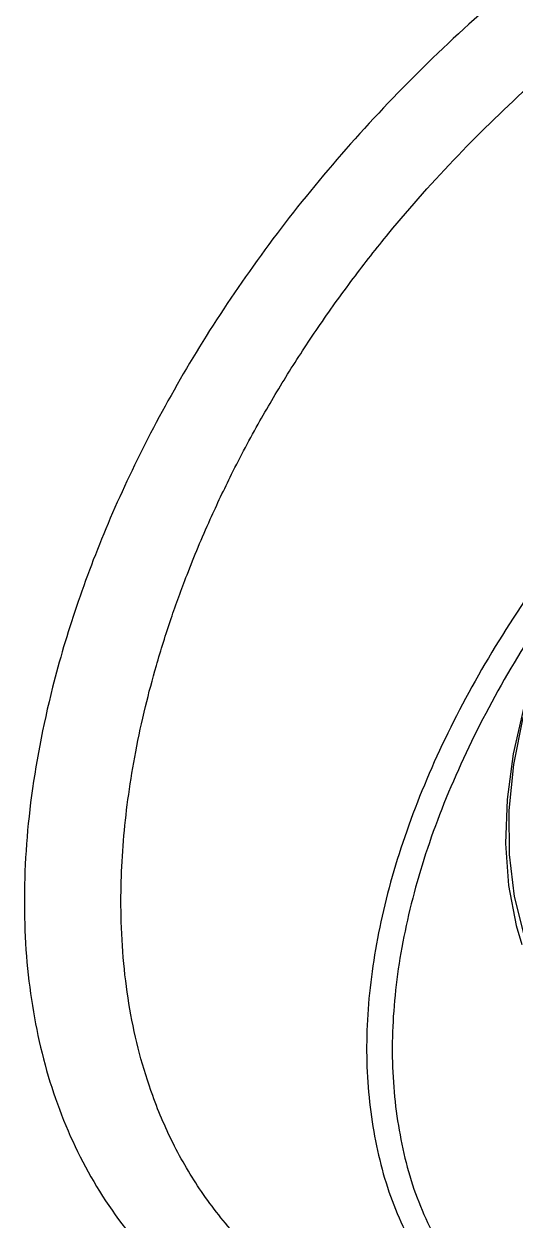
# Model space of a CAD drawing. Extents: x 400 to 501, y 484 to 634.
# Drawn here: x 477.84 to 479.117, y 520.176 to 523.286 of the extents above; entities that cross this region are included whole.
import ezdxf

# ---------------------------------------------------------------- set-up
doc = ezdxf.new("R2010")
doc.units = 0
doc.header["$MEASUREMENT"] = 0
doc.layers.add('DIM', color=3, linetype='Continuous')
doc.layers.add('GEOMETRY', color=3, linetype='Continuous', lineweight=25)

# ---------------------------------------------------------------- blocks, each defined once
blk = doc.blocks.new('2026 GRANDEE')
at = {"layer": 'GEOMETRY', "ltscale": 16, "flags": 128}
for points in [[(29.6821, -74.0521), (29.5559, -74.1472), (29.435, -74.2491), (29.3202, -74.357), (29.2125, -74.4701), (29.1125, -74.5875), (29.0212, -74.7083), (28.9392, -74.8315), (28.867, -74.9564), (28.8054, -75.0818), (28.7546, -75.2069), (28.7152, -75.3307), (28.6874, -75.4523), (28.6715, -75.5707), (28.6675, -75.685), (28.6754, -75.7944), (28.6953, -75.898), (28.7097, -75.9475)], [(28.7125, -75.3572), (28.6882, -75.4801), (28.6763, -75.5994), (28.6769, -75.714), (28.69, -75.8231), (28.7157, -75.9258)]]:
    blk.add_lwpolyline(points, dxfattribs=at)
at = {"layer": 'GEOMETRY', "ltscale": 16}
for points, knots in [([(28.8115, -73.3552), (28.7354, -73.4167), (28.5829, -73.5398), (28.3729, -73.7441), (28.1804, -73.9588), (28.0094, -74.1809), (27.8609, -74.4059), (27.7352, -74.6304), (27.6317, -74.8517), (27.5494, -75.068), (27.4773, -75.3119), (27.4265, -75.5796), (27.4101, -75.8631), (27.4335, -76.1262), (27.4962, -76.3669), (27.5985, -76.5827), (27.7246, -76.7492), (27.8606, -76.8743), (27.9952, -76.9666), (28.1472, -77.0424), (28.3163, -77.1), (28.5005, -77.1399), (28.6342, -77.1492), (28.7015, -77.1539)], [0, 0, 0, 0, 0.046146, 0.092397, 0.138341, 0.1836, 0.227924, 0.271204, 0.313458, 0.354789, 0.395326, 0.454943, 0.513667, 0.57203, 0.630491, 0.689453, 0.74924, 0.78969, 0.83066, 0.872177, 0.914249, 0.956864, 1, 1, 1, 1]), ([(28.442, -77.0019), (28.4029, -76.9888), (28.3332, -76.9653), (28.243, -76.9198), (28.166, -76.8741), (28.0964, -76.8244), (28.0334, -76.7715), (27.9595, -76.6986), (27.8809, -76.6016), (27.8058, -76.476), (27.7372, -76.3178), (27.6852, -76.1203), (27.6668, -75.9244), (27.6679, -75.7709), (27.6745, -75.6654), (27.6869, -75.5572), (27.7054, -75.4453), (27.7296, -75.3336), (27.7602, -75.2179), (27.7961, -75.1036), (27.8422, -74.9766), (27.8946, -74.8513), (27.958, -74.7176), (28.025, -74.5916), (28.1004, -74.4642), (28.181, -74.3405), (28.2688, -74.2181), (28.3875, -74.0671), (28.5404, -73.8955), (28.7351, -73.7055), (28.8761, -73.5919), (28.9472, -73.5346)], [0, 0, 0, 0, 0.034861, 0.06235, 0.089025, 0.114889, 0.139942, 0.164187, 0.210182, 0.254318, 0.296608, 0.362422, 0.427092, 0.45304, 0.479427, 0.505504, 0.53187, 0.559482, 0.58421, 0.612382, 0.638394, 0.671389, 0.698127, 0.730004, 0.758216, 0.786779, 0.817262, 0.84615, 0.897746, 0.948488, 1, 1, 1, 1]), ([(29.1745, -74.5169), (29.1318, -74.5578), (29.0164, -74.6684), (28.8519, -74.8641), (28.6829, -75.0978), (28.5429, -75.3375), (28.4329, -75.5784), (28.3553, -75.8165), (28.3113, -76.0477), (28.3015, -76.2682), (28.3268, -76.4735), (28.3838, -76.6625), (28.4496, -76.7699), (28.4825, -76.8236)], [0, 0, 0, 0, 0.055574, 0.150017, 0.244459, 0.338902, 0.433345, 0.527787, 0.62223, 0.716672, 0.811115, 0.905557, 1, 1, 1, 1]), ([(28.8648, -74.9615), (28.8237, -75.0168), (28.7264, -75.1477), (28.6042, -75.3613), (28.4963, -75.5962), (28.4207, -75.8286), (28.3777, -76.0541), (28.3682, -76.2692), (28.3928, -76.4696), (28.4485, -76.654), (28.5127, -76.7588), (28.5447, -76.8112)], [0, 0, 0, 0, 0.083768, 0.198297, 0.312826, 0.427355, 0.541884, 0.656413, 0.770942, 0.885471, 1, 1, 1, 1])]:
    blk.add_open_spline(points, degree=3, knots=knots, dxfattribs=at)

msp = doc.modelspace()

# ---------------------------------------------------------------- block references
at = {"layer": 'DIM'}
msp.add_blockref('2026 GRANDEE', (450.4248, 596.8403), dxfattribs=at)

doc.saveas('drawing.dxf')
